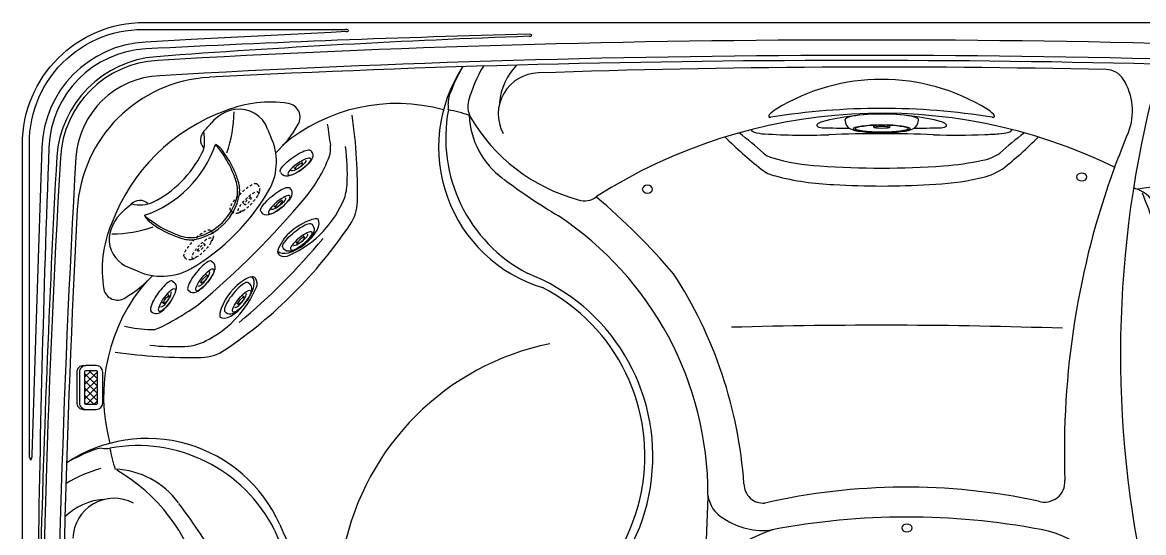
# Model space of a CAD drawing. Header units: inches. Extents: x -1 to 81, y -22 to 129.
# Drawn here: x -0.8 to 53.4, y 63 to 87.7 of the extents above; entities that cross this region are included whole.
import ezdxf

# ---------------------------------------------------------------- set-up
doc = ezdxf.new("R2010")
doc.units = ezdxf.units.IN
doc.header["$MEASUREMENT"] = 0
doc.linetypes.add('HIDDEN', pattern=[0.375, 0.25, -0.125])
doc.layers.add('1', color=4, linetype='Continuous')

# ---------------------------------------------------------------- blocks, each defined once
blk = doc.blocks.new('SDRE51EE')
at = {"layer": '1', "linetype": 'Continuous'}
for p, q in [((46.94243, 90.081552), (46.94243676925181, 90.13347020946985)), ((50.49242999999996, 90.081445), (50.49243199997339, 90.13347630787162))]:
    blk.add_line(p, q, dxfattribs=at)
at = {"layer": '1', "color": 3, "linetype": 'Continuous'}
for p, q in [((48.32783716668303, 89.75133262746806), (48.32783716668303, 89.85718610929976)), ((49.10554193325868, 89.75133262746806), (49.10554193325868, 89.85718610929976))]:
    blk.add_line(p, q, dxfattribs=at)
at = {"layer": '1', "linetype": 'Continuous'}
for centre, radius, start, end in [((47.3942951239766, 90.08788931373796), 0.4519095615405853, 180.8035086300546, 244.706085853838), ((50.04969493444351, 90.08611909841943), 0.4427597378593824, 293.2466922923245, 359.3951322487706)]:
    blk.add_arc(centre, radius, start, end, dxfattribs=at)
for centre, major_axis, ratio, start_param, end_param in [((48.7174343846126, 90.13347325867073), (1.774997615360789, 3.049200884674974e-06), 0.1449200774034251, 6.283179487805586, 9.42477796076938), ((48.71269288729604, 89.74697343180787), (-1.567779278787043, 0), 0.1629126354198488, 0.2681399657755952, 2.873452687814198)]:
    blk.add_ellipse(centre, major_axis=major_axis, ratio=ratio, start_param=start_param, end_param=end_param, dxfattribs=at)
at = {"layer": '1', "color": 3, "linetype": 'Continuous'}
for centre, major_axis, ratio in [((48.71772927952588, 89.68690787437833), (-1.371380885916664, 0), 0.1409333632110347), ((48.71668954997085, 89.68898631934258), (-1.272608569049339, 0), 0.1388078879962464), ((48.71668954997085, 89.75133262746806), (-0.3888523832878263, 0), 0.1336111704870805)]:
    blk.add_ellipse(centre, major_axis=major_axis, ratio=ratio, dxfattribs=at)
blk = doc.blocks.new('HIDMIN')
at = {"layer": '1', "color": 3, "linetype": 'HIDDEN', "ltscale": 0.5}
for p, q in [((0.236356685516391, 0.9010129556122166), (0.3163020652977622, 0.9007525774996168)), ((0.5058026160121543, 0.2273658355886639), (0.4253463749518502, 0.2276297921431407)), ((0.5171570719015506, -0.230719735823719), (0.4238435667347318, -0.23041359784132)), ((0.2304396751934306, -0.9025429581249043), (0.3103850549748017, -0.902803336237497))]:
    blk.add_line(p, q, dxfattribs=at)
for centre, radius, start, end in [((0.3096049180361007, 0.5890097520907176), 0.3114639775610698, 30.27087461294235, 88.76285393969697), ((0.2013169089681313, 0.4835603644320798), 0.4595934255637201, 14.60383785448276, 34.8240888564348), ((-1.668702907865274, -0.003677073623244098), 2.39204638395426, 348.1275426584984, 14.60383785448572), ((-0.1768695107352372, -0.3173067687629541), 0.867602068649197, 332.1339116837107, 348.1275426584984), ((0.3075017148589936, -0.5902531910280686), 0.3121760650329553, 270.5202515535206, 334.8692595429664)]:
    blk.add_arc(centre, radius, start, end, dxfattribs=at)
at = {"layer": '1', "color": 3, "linetype": 'HIDDEN', "ltscale": 0.5, "extrusion": (0, 0, -1)}
for centre, major_axis, ratio, start_param, end_param in [((0.2333981803549108, -0.0007650012563473751), (0.002958505489128493, 0.9017779568674892), 0.2588200079833026, 3.141586493185122, 6.283185305775769), ((0.5457577790245125, -0.00178977400734226), (0.002187163073893778, 0.6666662241523227), 0.2637641956731417, 8.735609790928956, 13.26143311362753), ((0.5114798439568489, -0.001676950117527554), (-0.005677227944686557, 0.2290427857061918), 0.2624851506142757, 3.141592653589542, 9.424777960769127)]:
    blk.add_ellipse(centre, major_axis=major_axis, ratio=ratio, start_param=start_param, end_param=end_param, dxfattribs=at)
blk = doc.blocks.new('MINIJET')
at = {"layer": '1'}
for p, q in [((0.23339943403424, 0.9017828099152609), (0.3133452378111059, 0.9017809074901493)), ((0.2333994340852854, -0.9017828099021301), (0.3133452378621513, -0.9017847123272702))]:
    blk.add_line(p, q, dxfattribs=at)
at = {"layer": '1', "color": 3}
for p, q in [((0.5179112177246878, 0.2290225609858965), (0.4245972103786357, 0.2290225609859249)), ((0.505053968261052, -0.2290232942960415), (0.4245972942146068, -0.2290232942960699))]:
    blk.add_line(p, q, dxfattribs=at)
at = {"layer": '1'}
for centre, radius, start, end in [((0.3094365208454519, 0.5892419037604384), 0.3121760650329553, 24.94276818679893, 89.29177617624451), ((-0.1758275613327811, 0.3178860411764504), 0.867602068649197, 11.68448507126665, 27.67811604605477), ((-1.668681864080568, 0.009152335155590663), 2.39204638395426, 345.2081898752791, 11.68448507126665), ((0.3076708704111724, -0.5900215930693662), 0.3114639775610698, 271.0491737900682, 329.5411531168226), ((0.1997293949847716, -0.4842175092717298), 0.4595934255637201, 324.9879388733307, 345.2081898752825)]:
    blk.add_arc(centre, radius, start, end, dxfattribs=at)
blk.add_ellipse((0.2333994340597769, 6.565414878423326e-12), major_axis=(-2.552269516223054e-11, 0.9017828099086955), ratio=0.2588200079833062, start_param=6.283179148178755, end_param=9.42477796076938, dxfattribs=at)
at = {"layer": '1', "color": 3}
for centre, major_axis, ratio in [((0.5457607137347935, 7.389644451905042e-12), (0, 0.666669811906786), 0.2637641956731345), ((0.511482592992877, -3.666550583147909e-07), (0.006428624731825038, 0.2290229276409832), 0.2624851506142895)]:
    blk.add_ellipse(centre, major_axis=major_axis, ratio=ratio, dxfattribs=at)
blk.add_ellipse((0.4744788260381796, -0.0004392249186651043), major_axis=(-0.003589860159252112, 0.4380043434697996), ratio=0.267267436552092, start_param=3.037362416512716, end_param=6.323274474981874, dxfattribs=at)
blk = doc.blocks.new('HHPILLOW')
at = {"layer": '1', "color": 4, "linetype": 'Continuous'}
for p, q in [((-2.493662856348354, 4.753440000292542), (-2.105674256348355, 4.600845000292548)), ((-2.493535056348177, -4.721047999707391), (-2.104629956348356, -4.568089999707457))]:
    blk.add_line(p, q, dxfattribs=at)
for centre, radius, start, end in [((-3.119004480416805, 3.459933230967845), 1.436736548251412, 64.19870674311935, 144.2451829579542), ((-3.046013074246378, 1.97333275746886), 2.790709171274251, 17.21278817419931, 70.30863569432098), ((-2.775510644526026, 3.212609205210594), 1.860006189274408, 144.2451829579545, 185.5942556030285), ((-10.99441199381275, 2.407570811759829), 6.398227653638791, 0.8252452733079668, 5.594255603028535), ((-10.49181935035516, 0), 10.49181935035516, 345.3047972418675, 15.47362786403677), ((-4.010785977012585, 2.50816465960218), 0.5861228147119968, 180.8252452733078, 266.9136513492448), ((-7.360403336172316, -1.092366797708202), 4.530513219578506, 44.7353245835756, 52.33768680706847), ((-3.671249686693427, 1.427680425685203), 1.017060497694795, 75.13863876116727, 94.72266359589366), ((-4.229530244427762, -3.122801297396499), 5.59356530952322, 69.8471983880498, 81.54951745679234), ((-4.762941381420456, 1.481207604623073), 0.8739993319092445, 13.58559010926897, 44.7353245835756), ((-9.079296851456325, 0.002766516183061896), 5.43337025035915, 342.019837563144, 18.05253914430314), ((-3.656439884655223, -1.561218937882739), 3.930143527169514, 60.85987769514308, 69.8471983880498), ((-2.481550809332161, 0.5461660116369345), 1.517378378056258, 34.44500970583191, 60.85987769514308), ((-3.534976419895143, 0.01605033516303678), 2.690629813737361, 328.9514312109356, 31.06438648313755), ((-2.51206816861577, -0.492755693265071), 1.554554322597792, 293.0023584904462, 325.5708079882411), ((-4.003316947791051, -2.480668104789078), 0.591956896565789, 93.7208307348171, 179.9264290603185), ((-5.476981758617837, -1.002620195299642), 1.70341256026332, 301.6980798579719, 336.9533845754468), ((-4.133094337513969, 2.742415530218985), 5.170965863734945, 278.0715625138498, 295.5287253823751), ((-80.29190557129641, 1.855028273967328), 75.82065550482886, 356.3386680349637, 356.7224094113108), ((-3.709021773285203, -1.149635383012711), 1.264283361323205, 267.6769354812565, 283.8190420852181), ((-3.152735730338682, -1.832809565125114), 2.929212312086789, 290.9658518163026, 343.5656369317051), ((-2.737128605431531, -3.16569070989361), 1.897329023735506, 174.5894660761836, 226.1126998811895), ((-3.118934661575695, -3.349291592975266), 1.507594211195228, 231.7422641605146, 294.508790775817)]:
    blk.add_arc(centre, radius, start, end, dxfattribs=at)
at = {"layer": '1', "color": 3, "linetype": 'Continuous'}
for centre, radius, start, end in [((-8.343842003758988, 0.08990888871185021), 5.811248817310541, 24.91736302086631, 44.94840016262117), ((-8.62058809854521, 0.01949486940539913), 5.43499356366448, 333.4140667197293, 26.46126074836484), ((-3.452289777500983, 1.376618691446335), 1.111896364388132, 86.48936324076274, 105.9330261561958), ((-3.922225932262705, -2.198487745685124), 4.715708637488957, 69.3637612481715, 83.44877837011721), ((-3.754596085311849, -1.817334919903196), 4.299992489900039, 61.69831124189577, 69.6641410816807), ((-2.408811534261371, 0.6285570708679913), 1.508630504570383, 35.76937891369361, 62.6585324046079), ((-3.453319780722353, 0.01518371013122177), 2.716996479879117, 327.0779087548007, 33.38863537225082), ((-2.257117530451403, -0.7593286333198783), 1.291945886492554, 297.8632999343325, 327.0779087548007), ((-3.751636236140003, 1.839408260139109), 4.289209647383383, 289.7146680394328, 299.2887159989647), ((-8.354160519047062, -0.05085203773216307), 5.823696528221809, 315.0702392536522, 335.0709258513776), ((-3.474919522467284, -1.533004503037127), 0.9249887945121534, 252.0318145650573, 275.4073437173614), ((-3.770839475062939, 1.593224760737822), 4.065192295565401, 275.4073437173614, 291.1400841040647)]:
    blk.add_arc(centre, radius, start, end, dxfattribs=at)
blk = doc.blocks.new('45DEGSPKR')
at = {"layer": '1', "linetype": 'Continuous'}
h = blk.add_hatch(dxfattribs=at)
h.set_pattern_fill('ANSI37', color=3, scale=2, angle=-90.09124221138279, style=0)
h.set_pattern_definition([(314.9087577886172, (-99.17984263915315, 50.15187387567), (0.1770579838487067, 0.1764949584419655), []), (44.90875778861719, (-99.17984263915315, 50.15187387567), (-0.1764949584419655, 0.1770579838487067), [])])
edge = h.paths.add_edge_path()
edge.add_line((0.7492028108404014, -0.5011937232536496), (-0.7507952871727974, -0.498805008755104))
edge.add_arc((-0.7508948169435854, -0.5613049295056385), 0.06249999999998578, 449.9087577886141, 539.9087577886141)
edge.add_line((-0.8133947376941251, -0.5612053997348596), (-0.8153853331096155, -1.061203814745835))
edge.add_arc((-0.7528854123590918, -1.061303344516617), 0.06249999999998578, 179.9087577886141, 269.9087577886011)
edge.add_line((-0.7529849421298707, -1.123803265267156), (0.7470131558832998, -1.126191979765773))
edge.add_arc((0.7471126856540451, -1.063692059015196), 0.06250000000002841, 269.9087577886272, 359.9087577886272)
edge.add_line((0.8096126064046274, -1.063791588785946), (0.8116032018201178, -0.5637931737749706))
edge.add_arc((0.7491032810695941, -0.5636936440041751), 0.06249999999998578, 359.9087577886011, 449.908757788588)
at = {"layer": '1'}
for p, q in [((-1.065385412359063, -1.186303344516631), (-1.065385016111819, -1.060805695662737)), ((1.059612289406815, -1.189189707869033), (1.059612289406815, -1.064189707869033))]:
    blk.add_line(p, q, dxfattribs=at)
at = {"layer": '1', "linetype": 'Continuous'}
blk.add_line((-0.7533830612129435, -1.498802948269343), (0.7466150368002218, -1.501191662767951), dxfattribs=at)
blk.add_lwpolyline([(0.7496009299235169, -0.2511940402514625), (-0.7503971680897052, -0.2488053257529259, 0.4142135623730991), (-1.063394420696312, -0.5608072806517725), (-1.065385016111819, -1.060805695662737, 0.4142135623730911), (-0.7533830612129435, -1.373802948269343), (0.7466150368002076, -1.376191662767951, 0.4142135623730992), (1.059612289406815, -1.064189707869033), (1.061602884822307, -0.5641912928581121, 0.4142135623730908)], format="xyb", close=True, dxfattribs=at)
at = {"layer": '1', "color": 3, "linetype": 'Continuous'}
blk.add_lwpolyline([(0.7492028108404014, -0.5011937232536496), (-0.7507952871728065, -0.498805008755113, 0.414213562373095), (-0.8133947376941251, -0.5612053997348596), (-0.8153853331096172, -1.061203814745838, 0.4142135623730285), (-0.7529849421298707, -1.123803265267156), (0.7470131558832946, -1.126191979765778, 0.4142135623730951), (0.8096126064046274, -1.063791588785946), (0.8116032018201196, -0.5637931737749682, 0.4142135623730951)], format="xyb", close=True, dxfattribs=at)
at = {"layer": '1', "linetype": 'Continuous'}
for centre, radius, start, end in [((-0.7528854123590776, -1.186303344516617), 0.3124999999999887, 179.9087577886156, 269.9087577886156), ((0.7471126856540593, -1.188692059015182), 0.3125000000000189, 269.9087577886189, 359.9087577886197)]:
    blk.add_arc(centre, radius, start, end, dxfattribs=at)
blk = doc.blocks.new('19 HS Propel')
at = {"layer": '1', "color": 4}
blk.add_lwpolyline([(5.899999999999977, 81.749440999999), (75.84942070000052, 81.749440999999, -0.4142135623730923), (81.74942070000051, 75.84944099999899), (81.74942070000051, 5.900000000000002, -0.4142135623730948), (75.84942070000052, -3.552713678800501e-15), (5.899999999999977, 0, -0.414213562373095), (0, 5.899999999999999), (0, 75.84944099999899, -0.414213562373094)], format="xyb", close=True, dxfattribs=at)
at = {"layer": '1', "color": 3}
for points in [[(0.3480894126630574, 60.68662959715768), (0.3475627126630911, 66.90679559715767), (0.3475840126631056, 75.58520859715765, -0.4476666970848854), (6.129221512663094, 81.40476059715768), (14.94066501266309, 81.40476059715768), (15.6451720047275, 81.40476059715768)], [(15.67344301266309, 81.30606359715767), (14.94648401266306, 81.26829859715768), (8.170440012663107, 80.91622159715767), (5.958446912663078, 80.80130559715766, 0.3894788775467693), (0.9467978126631351, 75.69532859715768), (0.6539042126630648, 66.89370959715768), (0.4515449126630529, 60.81287059715767), (0.4475169126631044, 60.69226459715767)], [(24.53484201266546, 81.17750859715758, 0.006597011703015397), (5.977777012678189, 80.46585159715832, 0.3879692512547145), (1.283530612652044, 75.70926659686859, 0.006398427595821848), (0.7394301126631717, 54.40606059715302)], [(24.53784701265924, 81.07755459715756, 0.00993168754903214), (6.486797612661348, 80.09077859715754, 0.3725178681442263), (1.660671212662578, 75.25369759714937, 0.007171507393962634), (0.8394056126631995, 54.40418559715897)]]:
    blk.add_lwpolyline(points, format="xyb", dxfattribs=at)
for centre, radius, start, end in [((40.87502616674179, -518.0285933240609), 598.9270745990375, 86.71370504998974, 93.28557081438237), ((6.827630551666516, 74.92178593980047), 5, 93.19504499999971, 176.8049500000003), ((40.87478718522296, -517.5985455895789), 597.7477736119058, 86.7160835503323, 93.28200833747279), ((27.25036292225563, 75.70398373356927), 7.102856343523765, 146.8057901908, 252.953939073836), ((29.23066324571163, 75.06483967175471), 9.126475232127522, 150.2565171352991, 159.5270143261532), ((27.99550415405041, 76.23283504117758), 6.623524367654305, 149.086420008418, 164.9064680933168), ((25.02415596762658, 77.31474517658039), 1.990797061610829, 91.69417795206186, 208.0394666069941), ((26.20481779631835, 77.53945610295669), 3.133197338852094, 136.8422114804818, 174.0505859054675), ((41.59439029267411, -410.780613588286), 490.3673254177413, 88.72971138865508, 91.94335842641357), ((52.4430840890813, 78.46451873075456), 1.001926503020667, 32.71341433464749, 88.72971138865671), ((104.8202394949705, 65.68407999715639), 51.66632228600544, 164.2780786055802, 191.9469976755873), ((6.828057576937226, 74.92260443874981), 4.249813691567503, 92.3552573582941, 175.9335023647221), ((41.59432805298944, 69.20846998488535), 9.783706850099982, 58.52591686553084, 121.465989397422), ((50.89155625830044, 77.46794252522243), 2.845944600307255, 338.3350168857249, 32.71341433464766), ((21.77241088078124, 77.86414524030216), 1.160288531104331, 160.2110834222369, 183.0049166806142), ((12.00218102182941, 72.03996683653655), 5.851089814373734, 81.49509851290213, 111.737680896359), ((18.11307541879982, 69.26969590667257), 8.553390083499671, 74.62745600723272, 130.2851987620967), ((12.76730311231665, 77.15652406833901), 0.6776412817543844, 330.0843914409668, 81.49509851290213), ((19.78086293922728, 77.65801416443601), 0.8454354671014581, 350.3741242920783, 9.896689358048011), ((22.66721062976551, 77.66987369073674), 1.104847718197207, 164.9064680933166, 206.2731910837701), ((12.96736574622059, 68.78352395486063), 9.23861373117214, 109.8178786427474, 159.602398276889), ((-9.24186066858033, 73.64948246651902), 25.46213068866193, 358.6941014770892, 8.134858755521238), ((27.90517673208323, 76.1572920456927), 7.413182722554674, 169.4383627703956, 242.0733685038551), ((19.46090542699527, 71.02338782210244), 6.594917279844487, 70.72494699376273, 79.92681937584327), ((25.60483653703982, 77.40770538952084), 3.979143844693179, 182.3011847992791, 233.714084826124), ((29.15178352402403, 81.50864611312998), 8.637708611986243, 210.0688112614187, 254.9413780592843), ((41.59616394081375, 51.71798625467005), 25.6333269954262, 63.9181237213023, 122.5882489053736), ((36.16506187049912, 77.20450059691136), 0.03799493481125197, 167.8738430246177, 247.3983179624541), ((36.26031181169121, 77.18403529189293), 0.1354186485907816, 141.0027268743163, 167.8738430246119), ((36.20771056693853, 77.34097032959822), 0.1808477776921442, 251.5443736965426, 277.6292540822448), ((37.1938619999472, 76.39168364164645), 1.359860221193708, 121.2334509725999, 139.8090393340297), ((41.59138938296034, 43.50354086467256), 34.0822432667734, 80.96796613446236, 99.04771445479562), ((41.59790694085562, 65.74778148167529), 11.56318023587275, 75.49156177499167, 104.4773018755698), ((45.75306240188515, 76.0830126497497), 1.749790484589832, 44.41601473928949, 57.19262056959871), ((46.97801677538952, 77.39073441125736), 0.2304022320593439, 260.9679661344624, 283.0877340076569), ((46.73332476084771, 77.07031500198325), 0.3591464813346631, 25.30783649210746, 41.35821408109523), ((47.02089508574862, 77.20629699507599), 0.04104619178889542, 283.0877340076636, 25.30783649210601), ((8.075204623928812, 79.85630150737704), 6.091012361319319, 313.4849470290724, 330.0843914409668), ((93.57324187464704, 87.82681641396981), 79.5800532626925, 187.9528749877927, 188.7027731021624), ((35.50162248985701, 76.69617398513678), 0.2692052144860451, 210.2309064474808, 252.647401034604), ((38.50890817455529, 76.76700297543253), 0.05721443904904962, 133.5492420177088, 246.6306791623016), ((38.86187506885075, 76.39569310868585), 0.5695196660495311, 105.7637371862989, 133.5492420177064), ((38.80544864781955, 77.45327552487588), 0.8048147763973328, 246.6306791623016, 268.8965421347263), ((40.37169631596466, 146.0564976236042), 69.42590861290905, 268.694503976825, 269.7139731019672), ((42.81706908403648, 146.0564976236042), 69.42590861290905, 270.2877244942085, 271.3054960231749), ((44.38331675218159, 77.45327552487588), 0.8048147763973328, 271.1034578652737, 293.3693208376984), ((44.32689033115041, 76.39569310868585), 0.5695196660495311, 46.45075798229362, 74.23626281370107), ((44.67985722544584, 76.76700297543253), 0.05721443904904962, 293.3693208376984, 46.45075798229117), ((47.66744436043653, 76.72016661320724), 0.2988514003938766, 284.8208200593706, 327.4022280060354), ((49.13886063013489, 91.44709966092469), 21.47660982029095, 225.2147253757366, 231.4627933153297), ((35.97413540880306, 78.20834748917018), 1.853483335546741, 252.647401034604, 268.2546983030362), ((37.89781672036956, 106.8688139891628), 30.57727233591703, 266.2870247764062, 272.138324530318), ((41.57618180375387, 8.35386300335163), 68.00632638833038, 87.86615455540998, 92.13832453031799), ((45.25079777489294, 106.9751747835878), 30.68341948118688, 267.86615455541, 272.4842341748323), ((44.57174088669929, 122.6269641016614), 46.34993240253499, 272.4842341748323, 273.3387406986305), ((47.13174576138833, 78.7447253283223), 2.393084190694541, 273.3387406986305, 284.8208200593706), ((35.62383846070223, 89.6724235294844), 19.10874376499554, 308.2584674601816, 315.1843123635339), ((-302.2616313741515, 217.7547122971629), 382.8427231498198, 338.0634046921419, 338.3350168857249), ((13.86240133743672, 75.6253954390378), 1.059222360021771, 338.940025790264, 8.702773102162377), ((599.7740554210168, 40.87433351635657), 598.9231202632566, 176.7144018141266, 183.2863109203465), ((599.045067211247, 40.86627107700154), 597.4448592753249, 176.703230176217, 183.2805361970314), ((8.301044056177034, 77.76688229218483), 7.018640179911766, 320.0841693227609, 338.940025790264), ((36.80183837836903, 75.95799346224935), 1.674727867445919, 231.4627933153297, 257.8973710486858), ((45.69729250986653, 77.37249156009322), 3.226335994811563, 280.7305143150904, 303.0356375333205), ((90.52221720703804, 61.00435430997929), 40.08381174405045, 159.9720411816492, 182.0361768891559), ((43.23328372334389, 100.978744558126), 33.41453428361377, 233.3465457573322, 238.8563701778562), ((39.71072944456084, 86.52335842244999), 12.63082580827391, 255.0426280232924, 268.0613778276619), ((41.59404265714379, 112.6579232242997), 38.82697430460883, 266.5883024937582, 273.4221211081822), ((43.46659191027497, 86.97971999886725), 13.08710830198769, 271.9490457742784, 282.4948122277906), ((64.90681380418867, -9.905372168774623), 84.29987169792368, 92.82188487239874, 97.43756318027428), ((27.21636266086567, 74.03106758065054), 0.9170419496331457, 250.3273745724007, 308.7295568898739), ((5.731155601640751, 47.40268750564088), 34.01649066446677, 40.68922199728316, 49.57653574910755), ((53.47797482536843, 72.27140394247526), 1.481979392587074, 25.46913596588544, 77.83455697552583), ((-67.59723790165725, 24.99320766705058), 131.1107410749498, 20.54495529563419, 21.70545934485008), ((-17.0105678534876, 98.79979521924892), 39.92850216750483, 309.7537298347501, 320.2412963805342), ((14.15948522120493, 73.11602125556657), 2.054705150663088, 326.1040479833479, 358.6941014770892), ((14.93784269185278, 69.39316541062563), 2.960629121463275, 108.1374852131551, 133.1336436304449), ((14.20184778615987, 71.6399658273803), 0.596353203991964, 77.28716537077939, 108.1374852131533), ((17.00488799140044, 58.89628685207001), 16.1821171413744, 359.9489119730699, 56.43465578009893), ((9.606772049205574, 69.77683769378295), 5.747561682505378, 157.2067413889816, 189.5349064084704), ((-2.733462381059383, 84.46587861467616), 22.40638667246816, 304.0253290851252, 326.1040479833476), ((14.37982411305768, 69.98877566522025), 2.144457381166682, 133.1336436304449, 160.5996164930788), ((12.52235798629658, 70.64290672028214), 0.1751763323416921, 160.5996164930788, 241.6895253351889), ((12.6900986427147, 70.95429853387894), 0.5288736455781821, 241.6895253351889, 297.6553164494592), ((1.670784662105234, 73.87751336978086), 6.381473034272124, 301.006425852918, 316.6451419986639), ((21.01448715536763, 60.74062658033736), 9.503033135938258, 202.0964095804678, 68.91464363145677), ((13.53157502546588, 57.90233299462264), 21.45012937398333, 4.058514172068319, 32.98415442537804), ((12.47753396982836, 63.63344631699482), 8.547185106950923, 138.9386164072718, 195.3778533823176), ((12.32691026782027, 66.85743054719224), 2.903803788943407, 123.0124012133246, 158.8375549630067), ((11.24986545172612, 68.51514850296847), 0.9269238338681756, 98.10054133894683, 123.0124012133227), ((11.14343059105698, 69.26294816442093), 0.1715876747747057, 37.023580814403, 98.10054133894683), ((10.91302681699938, 69.10354634956555), 0.4508466700282639, 333.3778171586208, 36.24862264034855), ((4.604024224575141, 68.9970228756872), 0.6873460780322971, 194.513962656371, 301.006425852918), ((20.98200145212722, 60.77585366288731), 9.150970182874783, 201.3429988829792, 62.77650036712646), ((1.14672471325224, 78.31685137145398), 12.59925490488402, 295.4745105474253, 305.8365458842846), ((10.48018187214507, 67.57233707798362), 0.9235267590404701, 158.8375549630067, 187.4838590420539), ((6.638482709645928, 75.33417510899365), 8.466502536437112, 258.4068835119066, 267.306451452887), ((6.272637442817199, 67.55783652975354), 0.681562943977905, 267.3064514528887, 295.4745105474253), ((8.160355496533668, 91.73752403849292), 26.2091741793873, 261.9645430544607, 271.0883352498289), ((8.617900112471773, 67.6528291561663), 2.120133628748017, 271.0883352498289, 304.0253290851252), ((6.035177660123622, 54.57346772969423), 7.036216742235373, 24.08916765965358, 123.56388935087), ((7.093755281738709, 51.66018369942169), 10.07745451871078, 111.3329455607911, 119.246641381678), ((3.953940904151636, 59.65325370900813), 1.489924661906509, 94.45146744661733, 110.6827631082422), ((4.033252812308717, 62.54476754113539), 1.419534214037065, 262.1063316320983, 278.2661576038984), ((17.15421323155283, 63.89753815392622), 13.21774671196077, 192.0810976422867, 196.6105742499798), ((5.582088974308078, 53.85443767080478), 7.408609009390716, 26.54982011536113, 100.4578094801325), ((5.516584658823035, 53.75391554595009), 6.623524367654305, 105.0935319066832, 120.913579991582), ((4.341714310479801, 56.14458316296069), 3.979143844693179, 36.28591517387704, 87.69881520072052), ((0.2407735868706595, 52.59763617597645), 8.637708611986243, 15.05862194071505, 59.93118873858211), ((35.85995566677575, 59.41151289087595), 0.932085010388748, 179.4493623520201, 275.280869623368), ((42.78189457809502, 28.48096009887514), 30.77138956677231, 77.98735498254246, 102.8358930762781), ((49.48520375984295, 59.51267888479596), 0.9808347572778885, 252.2553086497068, 3.944813378663269), ((4.209963597043952, 55.54460190368212), 3.133197338852094, 95.94941409453236, 133.1577885195183), ((4.434674523420256, 56.72526373237393), 1.990797061610829, 61.960533393006, 178.3058220479378), ((1404.151591980606, -0.3237423385978992), 1372.242405386348, 177.527197575313, 177.6665455929737), ((34.64725727177854, 59.02597121704285), 1.468665947034996, 186.2146467971509, 241.5495405685591), ((-19.22932485812521, 38.51613597665649), 33.41453428361377, 31.1436298221438, 36.65345424266732), ((35.84075837325206, 60.55439617655819), 3.396309058235408, 236.1224174282487, 277.6242152152953), ((42.81878357636992, 22.90596075832431), 34.89937383713447, 79.3097641721501, 100.7694122862803), ((43.69019292675162, 38.07173899089553), 20.49837864291768, 111.1396929707288, 159.0841642502957), ((48.29109314606492, 51.8944182484274), 5.398918930775986, 15.03884973753965, 79.3097641721501)]:
    blk.add_arc(centre, radius, start, end, dxfattribs=at)
at = {"layer": '1', "color": 2}
for centre, radius, start, end in [((40.39763298721901, -522.9754032859864), 602.8827881819434, 86.9300681101929, 92.98038421632741), ((9.40909994330002, 72.34039218775176), 6.761062171490522, 93.1404320901044, 176.9670469999211), ((23.77144222607409, 62.08150009543452), 18.00928774527504, 47.78448989219592, 52.68303659330922), ((56.95551688239193, 64.989390846327), 14.20210460633738, 126.5193733132702, 132.7423144002359), ((4.828137846548884, 74.37934505430364), 10.90042628330427, 357.8066489588989, 7.17218001167839), ((36.51658019160827, 76.12978474740434), 0.9589183750535772, 227.7844898921961, 254.9845485315559), ((39.02204007060233, 84.37056448825261), 9.5716790658171, 253.2789170404849, 267.4963714760202), ((43.49558923072026, 89.61061162760726), 14.84269137676198, 274.207286478855, 281.6725060692729), ((46.03541865877635, 77.31653317149191), 2.289002731238744, 281.6725060692729, 304.0333380253419), ((41.59492361288981, 115.4477668672613), 40.74966188025359, 265.7907399849465, 274.207286478855), ((13.07027894972748, 74.06367180820597), 2.652242267230892, 341.7817146599522, 357.8066489588989), ((10.6622849579494, 75.26869325626039), 5.330681628239365, 317.0338220200543, 337.566880680767), ((593.9195521964996, 41.37038951406051), 592.091404678052, 176.9670469999211, 183.1263642067212), ((-9.818202137950266, 91.60288439500894), 31.72617491815976, 309.8089586642287, 320.1940608717306), ((10.75265662392019, 75.30284688427638), 5.288538438495903, 294.3785977361368, 316.0957067541908), ((6.614992386479116, 70.93474890918186), 5.12193323158503, 298.20875958493, 336.6114041710556), ((41.53218113685925, -194.9187099037109), 262.0098612857101, 88.07307472418695, 91.57630470713322), ((7.766048448402216, 68.49829412073181), 2.434642024336729, 272.4379089901192, 301.4423465973633), ((7.401997556864558, 77.04906048679148), 10.99315465788272, 263.5954410507444, 272.4379089901192), ((28.08617277972353, 53.66324153400878), 12.78966960845159, 101.5373026725374, 168.4625766833063)]:
    blk.add_arc(centre, radius, start, end, dxfattribs=at)
at = {"layer": '1', "color": 3}
for centre, major_axis, ratio, start_param, end_param in [((15.67770551266312, 81.35541209715768), (-0.1038167106724647, 0.00896721742790574), 0.4753425501573155, 1.570796326794897, 5.071890517819496), ((24.53634451266235, 81.12753159715757), (0.1178914152043093, 0.003544267382548601), 0.423923997463267, 4.712388858867589, 7.853981633974483), ((13.32901777476752, 71.45675538174123), (-0.9739236847974269, -0.7721847866684488), 0.4476533969723007, 0, 3.141592653589793), ((10.33394843971547, 68.46252169422935), (-0.7781823497453645, -0.9703020991564941), 0.4357164943672532, 0, 3.138984680452463), ((0.3978031626630809, 60.68944709715768), (0.006209981034152627, -0.1095728286196951), 0.4537050893571033, 4.464215572618, 7.853981633974483)]:
    blk.add_ellipse(centre, major_axis=major_axis, ratio=ratio, start_param=start_param, end_param=end_param, dxfattribs=at)
at = {"layer": '1', "extrusion": (0, 0, -1)}
for centre in [(51.27826611335669, 74.26817757924158), (30.25623456192622, 73.67672947079433), (42.81927380036561, 57.27910777310609)]:
    blk.add_ellipse(centre, major_axis=(0.2500000000000001, 0), ratio=0.752466024246587, dxfattribs=at)
at = {"layer": '1', "color": 1, "linetype": 'Continuous', "rotation": 315.0000000000005}
blk.add_blockref('HHPILLOW', (10.26750710793044, 71.46048853737022), dxfattribs=at)
at = {"layer": '1', "linetype": 'Continuous'}
blk.add_blockref('SDRE51EE', (-7.119527001866544, -13.07974433293167), dxfattribs=at)
at = {"layer": '1', "xscale": -1}
for name, p, rotation in [('MINIJET', (13.08473238432711, 75.21118463565026), 125.5314595335458), ('MINIJET', (12.0883007682132, 73.34641046459025), 129.375251544591), ('HIDMIN', (8.295065106701713, 71.20493546495938), 135.0000000000003), ('MINIJET', (13.15673859565698, 71.59460007538331), 129.375251544591)]:
    blk.add_blockref(name, p, dxfattribs=dict(at, rotation=rotation))
at = {"layer": '1'}
for name, p, rotation in [('HIDMIN', (10.54988627734775, 73.45975663560542), 315.0000000000003), ('MINIJET', (8.409709419827209, 69.63481761183607), 321.1364635352544), ('MINIJET', (6.553908744951201, 68.62177144814277), 324.9802555462994), ('MINIJET', (10.18681794982263, 68.59803557599626), 321.1364635352544), ('45DEGSPKR', (4.135896343413528, 64.07591991214649), 270.0912422113861)]:
    blk.add_blockref(name, p, dxfattribs=dict(at, rotation=rotation))

msp = doc.modelspace()

# ---------------------------------------------------------------- block references
msp.add_blockref('19 HS Propel', (-0.842786569181925, 5.955568804128294))

doc.saveas('drawing.dxf')
